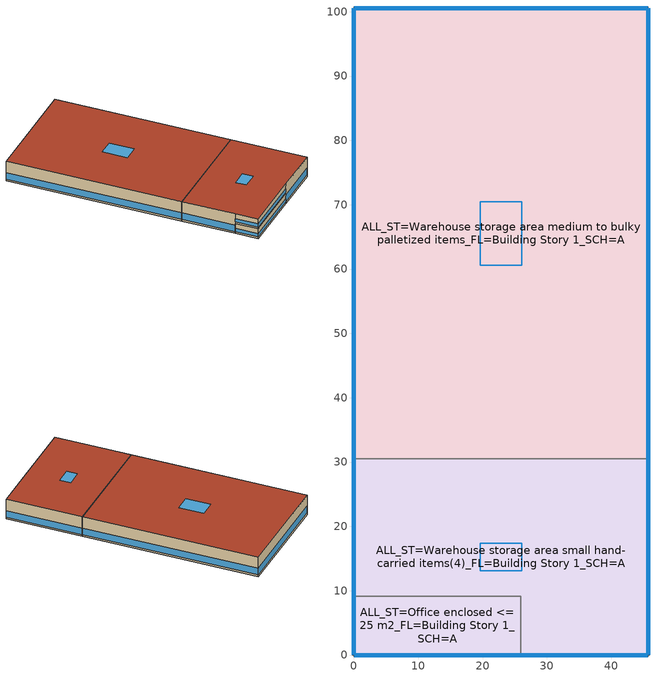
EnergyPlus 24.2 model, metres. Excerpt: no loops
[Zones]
ALL_ST=Office enclosed <= 25 m2_FL=Building Story 1_SCH=A
 floor foundation (BTAP-Grnd-Floor-Mass:U-0.757_std): 25.91,9.14 25.91,0 0,0 0,9.14 z0
 wall outside (BTAP-Ext-Wall-Mass:U-0.29): 0,9.14 0,0 25.91,0 z0:4.27
 wall to ALL_ST=Warehouse storage area small hand-carried items(4)_FL=Building Story 1_SCH=A (BTAP-Int-Wall): 25.91,0 25.91,9.14 0,9.14 z0:4.27
 window (BTAP-Ext-FixedWindow:U=0.280 SHGC=0.600): 0.03,0 25.88,0 / 0,9.12 0,0.03 z0.76:2.19
ALL_ST=Warehouse storage area medium to bulky palletized items_FL=Building Story 1_SCH=A
 floor foundation (BTAP-Grnd-Floor-Mass:U-0.757_std): 45.72,100.58 45.72,30.48 0,30.48 0,100.58 z0
 wall outside (BTAP-Ext-Wall-Mass:U-0.29): 45.72,30.48 45.72,100.58 0,100.58 0,30.48 z0:8.53
 wall to ALL_ST=Warehouse storage area small hand-carried items(4)_FL=Building Story 1_SCH=A (BTAP-Int-Wall): 0,30.48 45.72,30.48 z0:8.53
 window (BTAP-Ext-FixedWindow:U=0.280 SHGC=0.600): 0,100.55 0,30.5 / 45.69,100.58 0.03,100.58 / 45.72,30.5 45.72,100.55 z0.76:3.61
 roof outside (BTAP-Ext-Roof-Metal:U-0.2): 45.72,30.48 45.72,100.58 0,100.58 0,30.48 z8.53
 skylight (BTAP-Ext-Skylights:U=0.241 SHGC=0.600): 26.09,60.57 26.09,70.49 19.63,70.49 19.63,60.57 z8.53
ALL_ST=Warehouse storage area small hand-carried items(4)_FL=Building Story 1_SCH=A
 floor foundation (BTAP-Grnd-Floor-Mass:U-0.757_std): 45.72,30.48 45.72,0 25.91,0 25.91,9.14 0,9.14 0,30.48 z0
 floor to ALL_ST=Office enclosed <= 25 m2_FL=Building Story 1_SCH=A (BTAP-Int-Floor): 25.91,9.14 25.91,0 0,0 0,9.14 z4.27
 wall outside (BTAP-Ext-Wall-Mass:U-0.29): 25.91,0 45.72,0 45.72,30.48 / 0,30.48 0,9.14 z0:8.53; 0,9.14 0,0 25.91,0 z4.27:8.53
 window (BTAP-Ext-FixedWindow:U=0.280 SHGC=0.600): 25.93,0 45.69,0 / 0,30.45 0,9.17 / 45.72,0.03 45.72,30.45 z0.76:3.61; 0.03,0 25.88,0 z5.03:6.45; 0,9.12 0,0.03 z5.03:6.46
 roof outside (BTAP-Ext-Roof-Metal:U-0.2): 45.72,0 45.72,30.48 0,30.48 0,0 z8.53
 skylight (BTAP-Ext-Skylights:U=0.241 SHGC=0.600): 26.09,13.08 26.09,17.39 19.63,17.39 19.63,13.08 z8.53
[Building]
Warehouse
[Site:Location]
Calgary Intl AP_AB_CAN: Latitude {deg}=51.114; Longitude {deg}=-114.02; Time Zone {hr}=-7; Elevation {m}=1084.1
[Site:GroundTemperature:BuildingSurface]
19.527, 19.502, 19.536, 19.598, 20.002, 21.64, 22.225, 22.375, 21.449, 20.121, 19.802, 19.633
[Site:GroundTemperature:Deep]
1.8, 0, -0.3, 0.2, 2.8, 5.6, 8.1, 9.9, 10.3, 9.3, 7.1, 4.4
[Site:GroundTemperature:FCfactorMethod]
January Ground Temperature {C}=5.5; February Ground Temperature {C}=-2; March Ground Temperature {C}=-4.4; April Ground Temperature {C}=-6.3; May Ground Temperature {C}=-6.3; June Ground Temperature {C}=-0.3; July Ground Temperature {C}=4.7; August Ground Temperature {C}=10.2; September Ground Temperature {C}=13.8; October Ground Temperature {C}=17; November Ground Temperature {C}=16.6; December Ground Temperature {C}=11.5
[Site:GroundTemperature:Shallow]
-4.6, -5.5, -3.9, -1.2, 5.6, 10.9, 14.5, 15.6, 13.7, 9.6, 4.1, -1
[Site:WaterMainsTemperature]
Calculation Method=Correlation; Annual Average Outdoor Air Temperature {C}=5; Maximum Difference In Monthly Average Outdoor Air Temperatures {deltaC}=23.3
[SizingPeriod:DesignDay] Day of Month=21; Dry-Bulb Temperature Range Modifier Type=DefaultMultipliers; Humidity Condition Type=Wetbulb; Barometric Pressure {Pa}=88961; Rain Indicator=No; Snow Indicator=No; Daylight Saving Time Indicator=No; Begin Environment Reset Mode=FullResetAtBeginEnvironment
Name | Month | Day Type | Maximum Dry-Bulb Temperature {C} | Daily Dry-Bulb Temperature Range {deltaC} | Wetbulb or DewPoint at Maximum Dry-Bulb {C} | Wind Speed {m/s} | Wind Direction {deg} | Solar Model Indicator | ASHRAE Clear Sky Optical Depth for Beam Irradiance (taub) | ASHRAE Clear Sky Optical Depth for Diffuse Irradiance (taud) | Sky Clearness
Calgary Intl AP Ann Clg .4% Condns DB=>MWB | 7 | SummerDesignDay | 28.5 | 12.1 | 16.1 | 4.5 | 160 | ASHRAETau | 0.339 | 2.421
Calgary Intl AP Ann Clg .4% Condns WB=>MDB | 7 | SummerDesignDay | 25.3 | 12.1 | 17.8 | 4.5 | 160 | ASHRAETau | 0.339 | 2.421
Calgary Intl AP Ann Htg 99.6% Condns DB | 1 | WinterDesignDay | -28.5 | 0 | -28.5 | 2.9 | 200 | ASHRAEClearSky |  |  | 0
[Material] Thermal Absorptance=0.9
Name | Roughness | Thickness {m} | Conductivity {W/m-K} | Density {kg/m3} | Specific Heat {J/kg-K} | Solar Absorptance | Visible Absorptance
1/2IN Gypsum 1 | Smooth | 0.0127 | 0.16 | 784.9 | 830 | 0.4 | 0.4
100mm Normalweight concrete floor 1 | MediumSmooth | 0.1016 | 2.31 | 2322 | 832 | 0.7 | 0.7
1IN Stucco 1 | Smooth | 0.0253 | 0.6918 | 1858 | 837 | 0.7 | 0.92
6 in. Normalweight Concrete Floor 1 | MediumRough | 0.1524 | 2.31 | 2322 | 832 | 0.7 | 0.7
8IN CONCRETE HW RefBldg 1 | Rough | 0.2032 | 1.311 | 2240 | 836.8 | 0.7 | 0.7
Expanded Polystyrene | MediumSmooth | 0.0363959 | 0.029 | 29 | 1210 | 0.7 | 0.7
G01 13mm gypsum board 1 | Smooth | 0.0127 | 0.16 | 800 | 1090 | 0.7 | 0.5
Metal Roof Surface 1 | Smooth | 0.0008 | 45.28 | 7824 | 500 | 0.7 | 0.7
[Material:NoMass] Roughness=Smooth; Thermal Absorptance=0.9; Solar Absorptance=0.7
Name | Thermal Resistance {m2-K/W} | Visible Absorptance
Typical Carpet Pad | 0.21648 | 0.8
Typical Insulation 2 | 3.17733 | 0.7
Typical Insulation 3 | 4.99998 | 0.7
[WindowMaterial:SimpleGlazingSystem] Solar Heat Gain Coefficient=0.6; Visible Transmittance=0.21
Name | U-Factor {W/m2-K}
SimpleGlazing:U=0.241 SHGC=0.600 | 2.41
SimpleGlazing:U=0.280 SHGC=0.600 | 2.8
[Construction]
BTAP-Ext-FixedWindow:U=0.280 SHGC=0.600: SimpleGlazing:U=0.280 SHGC=0.600
BTAP-Ext-Roof-Metal:U-0.2: Metal Roof Surface 1, Typical Insulation 3
BTAP-Ext-Skylights:U=0.241 SHGC=0.600: SimpleGlazing:U=0.241 SHGC=0.600
BTAP-Ext-Wall-Mass:U-0.29: 1IN Stucco 1, 8IN CONCRETE HW RefBldg 1, Typical Insulation 2, 1/2IN Gypsum 1
BTAP-Grnd-Floor-Mass:U-0.757_std: 6 in. Normalweight Concrete Floor 1, Expanded Polystyrene
BTAP-Int-Floor: 100mm Normalweight concrete floor 1, Typical Carpet Pad
BTAP-Int-Wall: G01 13mm gypsum board 1, G01 13mm gypsum board 1
[Zone] Multiplier=1; Part of Total Floor Area=Yes
ALL_ST=Office enclosed <= 25 m2_FL=Building Story 1_SCH=A; ALL_ST=Warehouse storage area medium to bulky palletized items_FL=Building Story 1_SCH=A; ALL_ST=Warehouse storage area small hand-carried items(4)_FL=Building Story 1_SCH=A
[Space]
Name | Zone | Volume {m3} | Space Type
Zone1 Office | ALL_ST=Office enclosed <= 25 m2_FL=Building Story 1_SCH=A | 1010.76 | Space Function Office enclosed <= 25 m2
Zone3 Bulk Storage | ALL_ST=Warehouse storage area medium to bulky palletized items_FL=Building Story 1_SCH=A | 27350.1 | Space Function Warehouse storage area medium to bulky palletized items
Zone2 Fine Storage | ALL_ST=Warehouse storage area small hand-carried items(4)_FL=Building Story 1_SCH=A | 10880.6 | Space Function Warehouse storage area small hand-carried items(4)
[SpaceList]
Space Function Office enclosed <= 25 m2: Zone1 Office
Space Function Warehouse storage area medium to bulky palletized items: Zone3 Bulk Storage
Space Function Warehouse storage area small hand-carried items(4): Zone2 Fine Storage
[Lights] Schedule=NECB-A-Lighting; Design Level Calculation Method=Watts/Area; Fraction Radiant=0.5; Fraction Visible=0.2; Fraction Replaceable=1
Name | Zone or ZoneList or Space or SpaceList | Watts per Floor Area {W/m2}
Space Function Office enclosed <= 25 m2 Lights | Space Function Office enclosed <= 25 m2 | 8.00001
Space Function Warehouse storage area medium to bulky palletized items Lights | Space Function Warehouse storage area medium to bulky palletized items | 3.6
Space Function Warehouse storage area small hand-carried items(4) Lights | Space Function Warehouse storage area small hand-carried items(4) | 7.40001
[People] Number of People Schedule=NECB-A-Occupancy; Number of People Calculation Method=People/Area; Fraction Radiant=0.3; Activity Level Schedule=NECB-Activity; Work Efficiency Schedule=Work Efficiency Schedule; Clothing Insulation Schedule=Clothing Schedule; Air Velocity Schedule=Air Velocity Schedule
Name | Zone or ZoneList or Space or SpaceList | People per Floor Area {person/m2}
Space Function Office enclosed <= 25 m2 People | Space Function Office enclosed <= 25 m2 | 0.0500182
Space Function Warehouse storage area medium to bulky palletized items People | Space Function Warehouse storage area medium to bulky palletized items | 0.0100036
Space Function Warehouse storage area small hand-carried items(4) People | Space Function Warehouse storage area small hand-carried items(4) | 0.0200073
[ElectricEquipment] Schedule=NECB-A-Electric-Equipment; Design Level Calculation Method=Watts/Area; Fraction Radiant=0.5
Name | Zone or ZoneList or Space or SpaceList | Watts per Floor Area {W/m2}
Space Function Office enclosed <= 25 m2 Elec Equip | Space Function Office enclosed <= 25 m2 | 7.50273
Space Function Warehouse storage area medium to bulky palletized items Elec Equip | Space Function Warehouse storage area medium to bulky palletized items | 1.00036
Space Function Warehouse storage area small hand-carried items(4) Elec Equip | Space Function Warehouse storage area small hand-carried items(4) | 1.00036
[SurfaceProperty:ExposedFoundationPerimeter] Exposed Perimeter Calculation Method=TotalExposedPerimeter
Name | Total Exposed Perimeter {m}
Office Floor | 35.0503
Bulk Storage Floor | 185.919
Fine Storage Floor | 71.6245
[ZoneInfiltration:DesignFlowRate] Schedule=Always On Discrete; Design Flow Rate Calculation Method=Flow/ExteriorArea; Flow Rate per Exterior Surface Area {m3/s-m2}=0.00533172; Constant Term Coefficient=0; Temperature Term Coefficient=0; Velocity Term Coefficient=0.224; Velocity Squared Term Coefficient=0
Name | Zone or ZoneList or Space or SpaceList
Zone1 Office Infiltration | Zone1 Office
Zone3 Bulk Storage Infiltration | Zone3 Bulk Storage
Zone2 Fine Storage Infiltration | Zone2 Fine Storage
[Daylighting:Controls]
ALL_ST=Warehouse storage area medium to bulky palletized items_FL=Building Story 1_SCH=A DaylightingControls: Zone or Space=ALL_ST=Warehouse storage area medium to bulky palletized items_FL=Building Story 1_SCH=A; Lighting Control Type=Stepped; Minimum Input Power Fraction for Continuous or ContinuousOff Dimming Control=0.3; Minimum Light Output Fraction for Continuous or ContinuousOff Dimming Control=0.2; Number of Stepped Control Steps=2; Probability Lighting will be Reset When Needed in Manual Stepped Control=1; Glare Calculation Daylighting Reference Point=Zone3 Bulk Storage daylighting control; Glare Calculation Azimuth Angle of View Direction Clockwise from Zone y-Axis {deg}=-0; Daylighting Reference Point Name 1=Zone3 Bulk Storage daylighting control; Fraction of Lights Controlled by Reference Point 1=1; Illuminance Setpoint at Reference Point 1 {lux}=200
[AvailabilityManager:NightCycle] Applicability Schedule=Always On Discrete; Control Type=CycleOnAny; Thermostat Tolerance {deltaC}=1; Cycling Run Time Control Type=FixedRunTime; Cycling Run Time {s}=3600
Name | Fan Schedule
Availability Manager Night Cycle 1 | sys_3|mixed|shr>none|sc>ccashp|sh>ccashp|ssf>cv|zh>b-e|zc>none|srf>none| Occ Sch
Availability Manager Night Cycle 2 | sys_4|mixed|shr>none|sc>ccashp|sh>ccashp|ssf>cv|zh>b-e|zc>none|srf>none| Occ Sch
Availability Manager Night Cycle 3 | sys_4|mixed|shr>none|sc>ccashp|sh>ccashp|ssf>cv|zh>b-e|zc>none|srf>none| 1 Occ Sch
[Foundation:Kiva]
Bldg Kiva Foundation: Wall Height Above Grade {m}=0; Wall Depth Below Slab {m}=0
[Foundation:Kiva:Settings]
Soil Conductivity {W/m-K}=1.73; Soil Density {kg/m3}=1842; Soil Specific Heat {J/kg-K}=419; Ground Solar Absorptivity=0.9; Ground Thermal Absorptivity=0.9; Ground Surface Roughness {m}=0.03; Far-Field Width {m}=40; Deep-Ground Boundary Condition=Autoselect; Deep-Ground Depth {m}=Autocalculate; Minimum Cell Dimension {m}=0.02; Maximum Cell Growth Coefficient=1.5; Simulation Timestep=Hourly
[EnergyManagementSystem:Sensor] Output:Variable or Output:Meter Index Key=Environment; Output:Variable or Output:Meter=Site Outdoor Air Drybulb Temperature
OAT; OAT_1
[EnergyManagementSystem:Actuator] Actuated Component Type=Schedule:Year; Actuated Component Control Type=Schedule Value
Name | Actuated Component Unique
ems_sys_4_mixed_shr_none_sc_ccashp_sh_ccashp_ssf_cv_zh_b_e_zc_none_srf_none__1_ClgSch0; ems_sys_4_mixed_shr_none_sc_ccashp_sh_ccashp_ssf_cv_zh_b_e_zc_none_srf_none__ClgSch0 | NECB-A-Thermostat Setpoint-Cooling
ems_sys_4_mixed_shr_none_sc_ccashp_sh_ccashp_ssf_cv_zh_b_e_zc_none_srf_none__1_HtgSch0; ems_sys_4_mixed_shr_none_sc_ccashp_sh_ccashp_ssf_cv_zh_b_e_zc_none_srf_none__HtgSch0 | NECB-A-Thermostat Setpoint-Heating
[EnergyManagementSystem:Program]
ems_sys_4_mixed_shr_none_sc_ccashp_sh_ccashp_ssf_cv_zh_b_e_zc_none_srf_none__1_OptimumStartProg0: IF DaylightSavings==0 && DayOfWeek>1 && Hour==5 && OAT_1<23.9 && OAT_1>1.7; SET ems_sys_4_mixed_shr_none_sc_ccashp_sh_ccashp_ssf_cv_zh_b_e_zc_none_srf_none__1_ClgSch0 = 29.4; SET ems_sys_4_mixed_shr_none_sc_ccashp_sh_ccashp_ssf_cv_zh_b_e_zc_none_srf_none__1_HtgSch0 = 15.6; ELSEIF DaylightSavings==0 && DayOfWeek==1 && Hour==7 && OAT_1<23.9 && OAT_1>1.7; SET ems_sys_4_mixed_shr_none_sc_ccashp_sh_ccashp_ssf_cv_zh_b_e_zc_none_srf_none__1_ClgSch0 = 29.4; SET ems_sys_4_mixed_shr_none_sc_ccashp_sh_ccashp_ssf_cv_zh_b_e_zc_none_srf_none__1_HtgSch0 = 15.6; ELSEIF DaylightSavings==1 && DayOfWeek>1 && Hour==4 && OAT_1<23.9 && OAT_1>1.7; SET ems_sys_4_mixed_shr_none_sc_ccashp_sh_ccashp_ssf_cv_zh_b_e_zc_none_srf_none__1_ClgSch0 = 29.4; SET ems_sys_4_mixed_shr_none_sc_ccashp_sh_ccashp_ssf_cv_zh_b_e_zc_none_srf_none__1_HtgSch0 = 15.6; ELSEIF DaylightSavings==1 && DayOfWeek==1 && Hour==6 && OAT_1<23.9 && OAT_1>1.7; SET ems_sys_4_mixed_shr_none_sc_ccashp_sh_ccashp_ssf_cv_zh_b_e_zc_none_srf_none__1_ClgSch0 = 29.4; SET ems_sys_4_mixed_shr_none_sc_ccashp_sh_ccashp_ssf_cv_zh_b_e_zc_none_srf_none__1_HtgSch0 = 15.6; ELSE; SET ems_sys_4_mixed_shr_none_sc_ccashp_sh_ccashp_ssf_cv_zh_b_e_zc_none_srf_none__1_ClgSch0 = NULL; SET ems_sys_4_mixed_shr_none_sc_ccashp_sh_ccashp_ssf_cv_zh_b_e_zc_none_srf_none__1_HtgSch0 = NULL; ENDIF
ems_sys_4_mixed_shr_none_sc_ccashp_sh_ccashp_ssf_cv_zh_b_e_zc_none_srf_none__OptimumStartProg0: IF DaylightSavings==0 && DayOfWeek>1 && Hour==5 && OAT<23.9 && OAT>1.7; SET ems_sys_4_mixed_shr_none_sc_ccashp_sh_ccashp_ssf_cv_zh_b_e_zc_none_srf_none__ClgSch0 = 29.4; SET ems_sys_4_mixed_shr_none_sc_ccashp_sh_ccashp_ssf_cv_zh_b_e_zc_none_srf_none__HtgSch0 = 15.6; ELSEIF DaylightSavings==0 && DayOfWeek==1 && Hour==7 && OAT<23.9 && OAT>1.7; SET ems_sys_4_mixed_shr_none_sc_ccashp_sh_ccashp_ssf_cv_zh_b_e_zc_none_srf_none__ClgSch0 = 29.4; SET ems_sys_4_mixed_shr_none_sc_ccashp_sh_ccashp_ssf_cv_zh_b_e_zc_none_srf_none__HtgSch0 = 15.6; ELSEIF DaylightSavings==1 && DayOfWeek>1 && Hour==4 && OAT<23.9 && OAT>1.7; SET ems_sys_4_mixed_shr_none_sc_ccashp_sh_ccashp_ssf_cv_zh_b_e_zc_none_srf_none__ClgSch0 = 29.4; SET ems_sys_4_mixed_shr_none_sc_ccashp_sh_ccashp_ssf_cv_zh_b_e_zc_none_srf_none__HtgSch0 = 15.6; ELSEIF DaylightSavings==1 && DayOfWeek==1 && Hour==6 && OAT<23.9 && OAT>1.7; SET ems_sys_4_mixed_shr_none_sc_ccashp_sh_ccashp_ssf_cv_zh_b_e_zc_none_srf_none__ClgSch0 = 29.4; SET ems_sys_4_mixed_shr_none_sc_ccashp_sh_ccashp_ssf_cv_zh_b_e_zc_none_srf_none__HtgSch0 = 15.6; ELSE; SET ems_sys_4_mixed_shr_none_sc_ccashp_sh_ccashp_ssf_cv_zh_b_e_zc_none_srf_none__ClgSch0 = NULL; SET ems_sys_4_mixed_shr_none_sc_ccashp_sh_ccashp_ssf_cv_zh_b_e_zc_none_srf_none__HtgSch0 = NULL; ENDIF
[EnergyManagementSystem:ProgramCallingManager]
ems_sys_4_mixed_shr_none_sc_ccashp_sh_ccashp_ssf_cv_zh_b_e_zc_none_srf_none__1_OptimumStartCallingManager0: BeginTimestepBeforePredictor; ems_sys_4_mixed_shr_none_sc_ccashp_sh_ccashp_ssf_cv_zh_b_e_zc_none_srf_none__1_OptimumStartProg0
ems_sys_4_mixed_shr_none_sc_ccashp_sh_ccashp_ssf_cv_zh_b_e_zc_none_srf_none__OptimumStartCallingManager0: BeginTimestepBeforePredictor; ems_sys_4_mixed_shr_none_sc_ccashp_sh_ccashp_ssf_cv_zh_b_e_zc_none_srf_none__OptimumStartProg0
[Schedule:Day:Interval]
NECB-A-Lighting Sun|Hol Day; NECB-A-Lighting Sat Day: No, 24:00, 0.05
NECB-A-Lighting Default|Wkdy Day; NECB-A-Lighting Default: No, 07:00, 0.05, 08:00, 0.3, 09:00, 0.8, 17:00, 0.9, 18:00, 0.8, 19:00, 0.5, 21:00, 0.3, 23:00, 0.1, 24:00, 0.05
NECB-A-Occupancy Sun|Hol Day; NECB-A-Occupancy Sat Day; Work Efficiency Schedule Default; Schedule Day 6; Schedule Day 5; Schedule Day 10; Schedule Day 9; Schedule Day 8; Schedule Day 7: No, 24:00, 0
NECB-A-Occupancy Default|Wkdy Day; NECB-A-Occupancy Default: No, 07:00, 0, 08:00, 0.1, 09:00, 0.7, 12:00, 0.9, 14:00, 0.5, 17:00, 0.9, 18:00, 0.7, 19:00, 0.3, 23:00, 0.1, 24:00, 0
NECB-Activity Default; NECB-Activity Summer Design Day; NECB-Activity Winter Design Day: No, 24:00, 130
Clothing Schedule Default Winter Clothes; sys_3|mixed|shr>none|sc>ccashp|sh>ccashp|ssf>cv|zh>b-e|zc>none|srf>none| Occ Sch Summer Design Day; sys_3|mixed|shr>none|sc>ccashp|sh>ccashp|ssf>cv|zh>b-e|zc>none|srf>none| Occ Sch Winter Design Day; sys_4|mixed|shr>none|sc>ccashp|sh>ccashp|ssf>cv|zh>b-e|zc>none|srf>none| 1 Occ Sch Summer Design Day; sys_4|mixed|shr>none|sc>ccashp|sh>ccashp|ssf>cv|zh>b-e|zc>none|srf>none| 1 Occ Sch Winter Design Day; sys_4|mixed|shr>none|sc>ccashp|sh>ccashp|ssf>cv|zh>b-e|zc>none|srf>none| Occ Sch Summer Design Day; sys_4|mixed|shr>none|sc>ccashp|sh>ccashp|ssf>cv|zh>b-e|zc>none|srf>none| Occ Sch Winter Design Day: No, 24:00, 1
Air Velocity Schedule Default; NECB-A-Electric-Equipment Sun|Hol Day; NECB-A-Electric-Equipment Sat Day: No, 24:00, 0.2
NECB-A-Electric-Equipment Default|Wkdy Day; NECB-A-Electric-Equipment Default: No, 07:00, 0.2, 08:00, 0.3, 09:00, 0.8, 18:00, 0.9, 19:00, 0.5, 21:00, 0.3, 24:00, 0.2
NECB-A-Thermostat Setpoint-Heating Sun|Hol Day; NECB-A-Thermostat Setpoint-Heating Sat Day: No, 24:00, 18
NECB-A-Thermostat Setpoint-Heating Default|Wkdy Day; NECB-A-Thermostat Setpoint-Heating Default: No, 06:00, 18, 07:00, 20, 21:00, 22, 24:00, 18
NECB-A-Thermostat Setpoint-Cooling Sun|Hol Day; NECB-A-Thermostat Setpoint-Cooling Sat Day: No, 24:00, 35
NECB-A-Thermostat Setpoint-Cooling Default|Wkdy Day; NECB-A-Thermostat Setpoint-Cooling Default: No, 06:00, 35, 21:00, 24, 24:00, 35
sys_3|mixed|shr>none|sc>ccashp|sh>ccashp|ssf>cv|zh>b-e|zc>none|srf>none| Occ Sch Default; sys_4|mixed|shr>none|sc>ccashp|sh>ccashp|ssf>cv|zh>b-e|zc>none|srf>none| 1 Occ Sch Default; sys_4|mixed|shr>none|sc>ccashp|sh>ccashp|ssf>cv|zh>b-e|zc>none|srf>none| Occ Sch Default: No, 08:00, 0, 19:00, 1, 24:00, 0
[Schedule:Week:Daily]
NECB-A-Lighting Week Rule - Jan1-Dec31: NECB-A-Lighting Sun|Hol Day, NECB-A-Lighting Default|Wkdy Day, NECB-A-Lighting Default|Wkdy Day, NECB-A-Lighting Default|Wkdy Day, NECB-A-Lighting Default|Wkdy Day, NECB-A-Lighting Default|Wkdy Day, NECB-A-Lighting Sat Day, NECB-A-Lighting Default, NECB-A-Lighting Default, NECB-A-Lighting Default, NECB-A-Lighting Default, NECB-A-Lighting Default
NECB-A-Occupancy Week Rule - Jan1-Dec31: NECB-A-Occupancy Sun|Hol Day, NECB-A-Occupancy Default|Wkdy Day, NECB-A-Occupancy Default|Wkdy Day, NECB-A-Occupancy Default|Wkdy Day, NECB-A-Occupancy Default|Wkdy Day, NECB-A-Occupancy Default|Wkdy Day, NECB-A-Occupancy Sat Day, NECB-A-Occupancy Default, NECB-A-Occupancy Default, NECB-A-Occupancy Default, NECB-A-Occupancy Default, NECB-A-Occupancy Default
NECB-Activity Week Rule - Jan1-Dec31: NECB-Activity Default, NECB-Activity Default, NECB-Activity Default, NECB-Activity Default, NECB-Activity Default, NECB-Activity Default, NECB-Activity Default, NECB-Activity Default, NECB-Activity Summer Design Day, NECB-Activity Winter Design Day, NECB-Activity Default, NECB-Activity Default
Work Efficiency Schedule Week Rule - Jan1-Dec31: Work Efficiency Schedule Default, Work Efficiency Schedule Default, Work Efficiency Schedule Default, Work Efficiency Schedule Default, Work Efficiency Schedule Default, Work Efficiency Schedule Default, Work Efficiency Schedule Default, Work Efficiency Schedule Default, Work Efficiency Schedule Default, Work Efficiency Schedule Default, Work Efficiency Schedule Default, Work Efficiency Schedule Default
Clothing Schedule Week Rule - Jan1-Dec31: Clothing Schedule Default Winter Clothes, Clothing Schedule Default Winter Clothes, Clothing Schedule Default Winter Clothes, Clothing Schedule Default Winter Clothes, Clothing Schedule Default Winter Clothes, Clothing Schedule Default Winter Clothes, Clothing Schedule Default Winter Clothes, Clothing Schedule Default Winter Clothes, Clothing Schedule Default Winter Clothes, Clothing Schedule Default Winter Clothes, Clothing Schedule Default Winter Clothes, Clothing Schedule Default Winter Clothes
Air Velocity Schedule Week Rule - Jan1-Dec31: Air Velocity Schedule Default, Air Velocity Schedule Default, Air Velocity Schedule Default, Air Velocity Schedule Default, Air Velocity Schedule Default, Air Velocity Schedule Default, Air Velocity Schedule Default, Air Velocity Schedule Default, Air Velocity Schedule Default, Air Velocity Schedule Default, Air Velocity Schedule Default, Air Velocity Schedule Default
NECB-A-Electric-Equipment Week Rule - Jan1-Dec31: NECB-A-Electric-Equipment Sun|Hol Day, NECB-A-Electric-Equipment Default|Wkdy Day, NECB-A-Electric-Equipment Default|Wkdy Day, NECB-A-Electric-Equipment Default|Wkdy Day, NECB-A-Electric-Equipment Default|Wkdy Day, NECB-A-Electric-Equipment Default|Wkdy Day, NECB-A-Electric-Equipment Sat Day, NECB-A-Electric-Equipment Default, NECB-A-Electric-Equipment Default, NECB-A-Electric-Equipment Default, NECB-A-Electric-Equipment Default, NECB-A-Electric-Equipment Default
NECB-A-Thermostat Setpoint-Heating Week Rule - Jan1-Dec31: NECB-A-Thermostat Setpoint-Heating Sun|Hol Day, NECB-A-Thermostat Setpoint-Heating Default|Wkdy Day, NECB-A-Thermostat Setpoint-Heating Default|Wkdy Day, NECB-A-Thermostat Setpoint-Heating Default|Wkdy Day, NECB-A-Thermostat Setpoint-Heating Default|Wkdy Day, NECB-A-Thermostat Setpoint-Heating Default|Wkdy Day, NECB-A-Thermostat Setpoint-Heating Sat Day, NECB-A-Thermostat Setpoint-Heating Default, NECB-A-Thermostat Setpoint-Heating Default, NECB-A-Thermostat Setpoint-Heating Default, NECB-A-Thermostat Setpoint-Heating Default, NECB-A-Thermostat Setpoint-Heating Default
NECB-A-Thermostat Setpoint-Cooling Week Rule - Jan1-Dec31: NECB-A-Thermostat Setpoint-Cooling Sun|Hol Day, NECB-A-Thermostat Setpoint-Cooling Default|Wkdy Day, NECB-A-Thermostat Setpoint-Cooling Default|Wkdy Day, NECB-A-Thermostat Setpoint-Cooling Default|Wkdy Day, NECB-A-Thermostat Setpoint-Cooling Default|Wkdy Day, NECB-A-Thermostat Setpoint-Cooling Default|Wkdy Day, NECB-A-Thermostat Setpoint-Cooling Sat Day, NECB-A-Thermostat Setpoint-Cooling Default, NECB-A-Thermostat Setpoint-Cooling Default, NECB-A-Thermostat Setpoint-Cooling Default, NECB-A-Thermostat Setpoint-Cooling Default, NECB-A-Thermostat Setpoint-Cooling Default
sys_3|mixed|shr>none|sc>ccashp|sh>ccashp|ssf>cv|zh>b-e|zc>none|srf>none| Occ Sch Week Rule - Jan1-Dec31: Schedule Day 6, sys_3|mixed|shr>none|sc>ccashp|sh>ccashp|ssf>cv|zh>b-e|zc>none|srf>none| Occ Sch Default, sys_3|mixed|shr>none|sc>ccashp|sh>ccashp|ssf>cv|zh>b-e|zc>none|srf>none| Occ Sch Default, sys_3|mixed|shr>none|sc>ccashp|sh>ccashp|ssf>cv|zh>b-e|zc>none|srf>none| Occ Sch Default, sys_3|mixed|shr>none|sc>ccashp|sh>ccashp|ssf>cv|zh>b-e|zc>none|srf>none| Occ Sch Default, sys_3|mixed|shr>none|sc>ccashp|sh>ccashp|ssf>cv|zh>b-e|zc>none|srf>none| Occ Sch Default, Schedule Day 5, sys_3|mixed|shr>none|sc>ccashp|sh>ccashp|ssf>cv|zh>b-e|zc>none|srf>none| Occ Sch Default, sys_3|mixed|shr>none|sc>ccashp|sh>ccashp|ssf>cv|zh>b-e|zc>none|srf>none| Occ Sch Summer Design Day, sys_3|mixed|shr>none|sc>ccashp|sh>ccashp|ssf>cv|zh>b-e|zc>none|srf>none| Occ Sch Winter Design Day, sys_3|mixed|shr>none|sc>ccashp|sh>ccashp|ssf>cv|zh>b-e|zc>none|srf>none| Occ Sch Default, sys_3|mixed|shr>none|sc>ccashp|sh>ccashp|ssf>cv|zh>b-e|zc>none|srf>none| Occ Sch Default
sys_4|mixed|shr>none|sc>ccashp|sh>ccashp|ssf>cv|zh>b-e|zc>none|srf>none| 1 Occ Sch Week Rule - Jan1-Dec31: Schedule Day 10, sys_4|mixed|shr>none|sc>ccashp|sh>ccashp|ssf>cv|zh>b-e|zc>none|srf>none| 1 Occ Sch Default, sys_4|mixed|shr>none|sc>ccashp|sh>ccashp|ssf>cv|zh>b-e|zc>none|srf>none| 1 Occ Sch Default, sys_4|mixed|shr>none|sc>ccashp|sh>ccashp|ssf>cv|zh>b-e|zc>none|srf>none| 1 Occ Sch Default, sys_4|mixed|shr>none|sc>ccashp|sh>ccashp|ssf>cv|zh>b-e|zc>none|srf>none| 1 Occ Sch Default, sys_4|mixed|shr>none|sc>ccashp|sh>ccashp|ssf>cv|zh>b-e|zc>none|srf>none| 1 Occ Sch Default, Schedule Day 9, sys_4|mixed|shr>none|sc>ccashp|sh>ccashp|ssf>cv|zh>b-e|zc>none|srf>none| 1 Occ Sch Default, sys_4|mixed|shr>none|sc>ccashp|sh>ccashp|ssf>cv|zh>b-e|zc>none|srf>none| 1 Occ Sch Summer Design Day, sys_4|mixed|shr>none|sc>ccashp|sh>ccashp|ssf>cv|zh>b-e|zc>none|srf>none| 1 Occ Sch Winter Design Day, sys_4|mixed|shr>none|sc>ccashp|sh>ccashp|ssf>cv|zh>b-e|zc>none|srf>none| 1 Occ Sch Default, sys_4|mixed|shr>none|sc>ccashp|sh>ccashp|ssf>cv|zh>b-e|zc>none|srf>none| 1 Occ Sch Default
sys_4|mixed|shr>none|sc>ccashp|sh>ccashp|ssf>cv|zh>b-e|zc>none|srf>none| Occ Sch Week Rule - Jan1-Dec31: Schedule Day 8, sys_4|mixed|shr>none|sc>ccashp|sh>ccashp|ssf>cv|zh>b-e|zc>none|srf>none| Occ Sch Default, sys_4|mixed|shr>none|sc>ccashp|sh>ccashp|ssf>cv|zh>b-e|zc>none|srf>none| Occ Sch Default, sys_4|mixed|shr>none|sc>ccashp|sh>ccashp|ssf>cv|zh>b-e|zc>none|srf>none| Occ Sch Default, sys_4|mixed|shr>none|sc>ccashp|sh>ccashp|ssf>cv|zh>b-e|zc>none|srf>none| Occ Sch Default, sys_4|mixed|shr>none|sc>ccashp|sh>ccashp|ssf>cv|zh>b-e|zc>none|srf>none| Occ Sch Default, Schedule Day 7, sys_4|mixed|shr>none|sc>ccashp|sh>ccashp|ssf>cv|zh>b-e|zc>none|srf>none| Occ Sch Default, sys_4|mixed|shr>none|sc>ccashp|sh>ccashp|ssf>cv|zh>b-e|zc>none|srf>none| Occ Sch Summer Design Day, sys_4|mixed|shr>none|sc>ccashp|sh>ccashp|ssf>cv|zh>b-e|zc>none|srf>none| Occ Sch Winter Design Day, sys_4|mixed|shr>none|sc>ccashp|sh>ccashp|ssf>cv|zh>b-e|zc>none|srf>none| Occ Sch Default, sys_4|mixed|shr>none|sc>ccashp|sh>ccashp|ssf>cv|zh>b-e|zc>none|srf>none| Occ Sch Default
[Schedule:Year]
NECB-A-Lighting: NECB-A-Lighting Week Rule - Jan1-Dec31, 1, 1, 12, 31
NECB-A-Occupancy: NECB-A-Occupancy Week Rule - Jan1-Dec31, 1, 1, 12, 31
NECB-Activity: NECB-Activity Week Rule - Jan1-Dec31, 1, 1, 12, 31
Work Efficiency Schedule: Work Efficiency Schedule Week Rule - Jan1-Dec31, 1, 1, 12, 31
Clothing Schedule: Clothing Schedule Week Rule - Jan1-Dec31, 1, 1, 12, 31
Air Velocity Schedule: Air Velocity Schedule Week Rule - Jan1-Dec31, 1, 1, 12, 31
NECB-A-Electric-Equipment: NECB-A-Electric-Equipment Week Rule - Jan1-Dec31, 1, 1, 12, 31
NECB-A-Thermostat Setpoint-Heating: NECB-A-Thermostat Setpoint-Heating Week Rule - Jan1-Dec31, 1, 1, 12, 31
NECB-A-Thermostat Setpoint-Cooling: NECB-A-Thermostat Setpoint-Cooling Week Rule - Jan1-Dec31, 1, 1, 12, 31
sys_3|mixed|shr>none|sc>ccashp|sh>ccashp|ssf>cv|zh>b-e|zc>none|srf>none| Occ Sch: sys_3|mixed|shr>none|sc>ccashp|sh>ccashp|ssf>cv|zh>b-e|zc>none|srf>none| Occ Sch Week Rule - Jan1-Dec31, 1, 1, 12, 31
sys_4|mixed|shr>none|sc>ccashp|sh>ccashp|ssf>cv|zh>b-e|zc>none|srf>none| 1 Occ Sch: sys_4|mixed|shr>none|sc>ccashp|sh>ccashp|ssf>cv|zh>b-e|zc>none|srf>none| 1 Occ Sch Week Rule - Jan1-Dec31, 1, 1, 12, 31
sys_4|mixed|shr>none|sc>ccashp|sh>ccashp|ssf>cv|zh>b-e|zc>none|srf>none| Occ Sch: sys_4|mixed|shr>none|sc>ccashp|sh>ccashp|ssf>cv|zh>b-e|zc>none|srf>none| Occ Sch Week Rule - Jan1-Dec31, 1, 1, 12, 31
[Schedule:Constant]
Always On Discrete: Hourly Value=1
